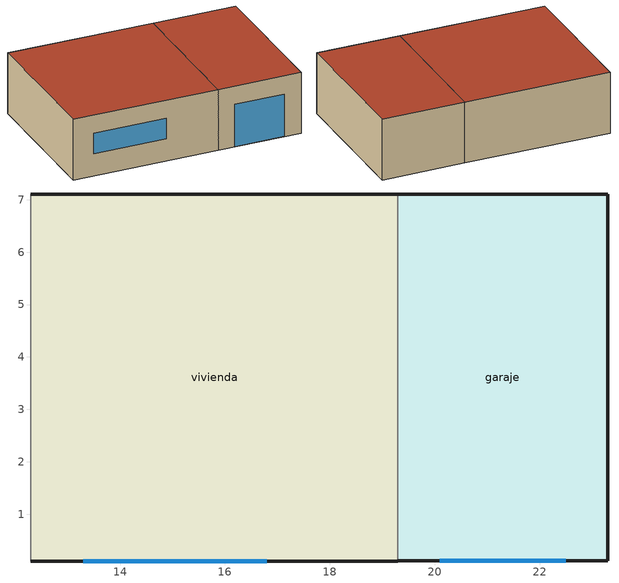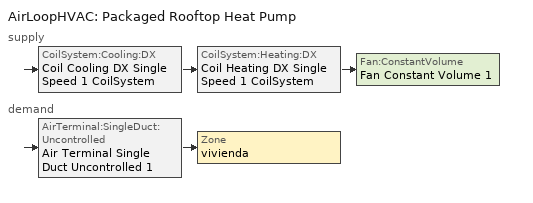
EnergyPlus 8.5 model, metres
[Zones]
garaje
 floor ground (CTE_Ref_Suelo_zona D): 23.3,7.11 23.3,0.11 19.3,0.11 19.3,7.11 z0
 wall outside (CTE_Ref_Muro Exterior_zona D): 19.3,0.11 23.3,0.11 23.3,7.11 19.3,7.11 z0:3
 wall to vivienda (CTE_Ref_Partición interior): 19.3,7.11 19.3,0.11 z0:3
 window (CTE_Ref_Huecos_zona D): 20.1,0.11 22.5,0.11 z0:2.1
 roof outside (CTE_Ref_Cubierta_zona D): 23.3,0.11 23.3,7.11 19.3,7.11 19.3,0.11 z3
vivienda
 floor ground (CTE_Ref_Suelo_zona D): 19.3,7.11 19.3,0.11 12.3,0.11 12.3,7.11 z0
 wall outside (CTE_Ref_Muro Exterior_zona D): 19.3,7.11 12.3,7.11 / 12.3,0.11 19.3,0.11 z0:3
 wall adiabatic (CTE_Ref_Muro Exterior_zona D): 12.3,7.11 12.3,0.11 z0:3
 window (CTE_Ref_Huecos_zona D): 13.3,0.11 16.8,0.11 z1.1:2.1
 roof outside (CTE_Ref_Cubierta_zona D): 19.3,0.11 19.3,7.11 12.3,7.11 12.3,0.11 z3
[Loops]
AirLoopHVAC 'Packaged Rooftop Heat Pump'
 supply: CoilSystem:Cooling:DX 'Coil Cooling DX Single Speed 1 CoilSystem' > CoilSystem:Heating:DX 'Coil Heating DX Single Speed 1 CoilSystem' > Fan:ConstantVolume 'Fan Constant Volume 1'
 demand: AirTerminal:SingleDuct:Uncontrolled 'Air Terminal Single Duct Uncontrolled 1' > Zone 'vivienda'
[Building]
CTE_Res_PLANTILLA: North Axis {deg}=0; Terrain=City; Loads Convergence Tolerance Value=0.04; Temperature Convergence Tolerance Value {deltaC}=0.4; Solar Distribution=FullExterior; Maximum Number of Warmup Days=25
[Site:Location]
D3_peninsula: Latitude {deg}=40.68; Longitude {deg}=-4.13; Time Zone {hr}=1; Elevation {m}=667
[SizingPeriod:DesignDay] Day of Month=15; Dry-Bulb Temperature Range Modifier Type=DefaultMultipliers; Humidity Condition Type=DewPoint; Barometric Pressure {Pa}=100965; Wind Speed {m/s}=2.8; Wind Direction {deg}=0; Rain Indicator=No; Snow Indicator=No; Solar Model Indicator=ASHRAEClearSky
Name | Month | Day Type | Maximum Dry-Bulb Temperature {C} | Daily Dry-Bulb Temperature Range {deltaC} | Wetbulb or DewPoint at Maximum Dry-Bulb {C} | Daylight Saving Time Indicator | Sky Clearness
Summer 99.6% Dry Bulb Temperature | 7 | SummerDesignDay | 34.1 | 12.6 | 10.7 | Yes | 1
Winter 0.4% Dry Bulb Temperature | 1 | WinterDesignDay | 6.7 | 9.8 | -4.9 | No | 0
[Site:GroundTemperature:BuildingSurface]
13.62, 13.62, 13.62, 13.62, 13.62, 13.62, 13.62, 13.62, 13.62, 13.62, 13.62, 13.62
[Material] Thermal Absorptance=0.6; Solar Absorptance=0.6; Visible Absorptance=0.6
Name | Roughness | Thickness {m} | Conductivity {W/m-K} | Density {kg/m3} | Specific Heat {J/kg-K}
0_Mobiliario_Residencial | MediumRough | 0.999998 | 1.00001 | 45 | 1200
CTE_Ref_Enlucido de yeso [1000 < d < 1300] | Rough | 0.015 | 0.57 | 1100 | 1000
CTE_Ref_Fábrica de ladrillo cerámico perforado de medio pie [80 mm < G <= 100 mm] | Rough | 0.115 | 0.5 | 900 | 1000
CTE_Ref_Fábrica de tabique cerámico de LH sencillo [40 mm < e < 60 mm] | Rough | 0.04 | 0.4 | 920 | 1000
CTE_Ref_FU entrevigado cerámico [h 250 mm] | Rough | 0.25 | 1.67 | 1660 | 1000
CTE_Ref_Hormigón con áridos ligeros [1600 < d < 1800] | Rough | 0.07 | 1.15 | 1700 | 1000
CTE_Ref_Mortero de cemento o cal para albañilería y para revoco o enlucido [1800 < d < 2000] | Rough | 0.015 | 1.3 | 1900 | 1000
CTE_Ref_Plaqueta o baldosa cerámica | Rough | 0.015 | 1 | 2000 | 800
Losa maciza de hormigón [d 2500 / h 200 mm] | Rough | 0.2 | 2.5 | 2500 | 1000
[Material:NoMass] Roughness=Smooth; Thermal Absorptance=0.6; Solar Absorptance=0.6; Visible Absorptance=0.6
Name | Thermal Resistance {m2-K/W}
Material Aislamiento Referencia Zona D_Cubiertas | 2.224
Material Aislamiento Referencia Zona D_Muros | 0.977
Material Aislamiento Referencia Zona D_Suelos | 1.764
[WindowMaterial:Shade]
CTE_Sombra_estacional_ventana: Solar Transmittance=0.7; Solar Reflectance=0.1; Visible Transmittance=0.7; Visible Reflectance=0.1; Infrared Hemispherical Emissivity=0.15; Infrared Transmittance=0.7; Thickness {m}=0.000999998; Conductivity {W/m-K}=0.1; Shade to Glass Distance {m}=0.05; Top Opening Multiplier=0; Bottom Opening Multiplier=0; Left-Side Opening Multiplier=0; Right-Side Opening Multiplier=0; Airflow Permeability=0.7
[WindowMaterial:SimpleGlazingSystem]
CTE_Ref_Vidrio_zona D_1.31: U-Factor {W/m2-K}=1.31; Solar Heat Gain Coefficient=0.75
[WindowProperty:ShadingControl]
sombra estacional_verano: Shading Type=ExteriorShade; Construction with Shading=CTE_Ref_Huecos_zona D_con_persiana; Shading Control Type=OnIfScheduleAllows; Schedule=CTER24B_SombraEstacional; Shading Control Is Scheduled=Yes; Glare Control Is Active=No
[Construction]
CTE_Ref_Cubierta_zona D: CTE_Ref_Plaqueta o baldosa cerámica, CTE_Ref_Mortero de cemento o cal para albañilería y para revoco o enlucido [1800 < d < 2000], Material Aislamiento Referencia Zona D_Cubiertas, CTE_Ref_Hormigón con áridos ligeros [1600 < d < 1800], CTE_Ref_FU entrevigado cerámico [h 250 mm]
CTE_Ref_Huecos_zona D: CTE_Ref_Vidrio_zona D_1.31
CTE_Ref_Huecos_zona D_con_persiana: CTE_Sombra_estacional_ventana, CTE_Ref_Vidrio_zona D_1.31
CTE_Ref_Muro Exterior_zona D: CTE_Ref_Mortero de cemento o cal para albañilería y para revoco o enlucido [1800 < d < 2000], CTE_Ref_Fábrica de ladrillo cerámico perforado de medio pie [80 mm < G <= 100 mm], Material Aislamiento Referencia Zona D_Muros, CTE_Ref_Fábrica de tabique cerámico de LH sencillo [40 mm < e < 60 mm], CTE_Ref_Enlucido de yeso [1000 < d < 1300]
CTE_Ref_Partición interior: CTE_Ref_Enlucido de yeso [1000 < d < 1300], CTE_Ref_Fábrica de tabique cerámico de LH sencillo [40 mm < e < 60 mm], CTE_Ref_Enlucido de yeso [1000 < d < 1300]
CTE_Ref_Suelo_zona D: Losa maciza de hormigón [d 2500 / h 200 mm], Material Aislamiento Referencia Zona D_Suelos, CTE_Ref_Mortero de cemento o cal para albañilería y para revoco o enlucido [1800 < d < 2000], CTE_Ref_Plaqueta o baldosa cerámica
CTE_Res_Mobiliario: 0_Mobiliario_Residencial
[Zone]
Name | Part of Total Floor Area
garaje | No
vivienda
[ZoneInfiltration:EffectiveLeakageArea] Schedule=CTER24B_HINF; Stack Coefficient=0.00029; Wind Coefficient=0.000231
Name | Zone | Effective Air Leakage Area {cm2}
CTE_ELA_#{ space.name } 1 | garaje | 437.969
CTE_ELA_#{ space.name } | vivienda | 477.319
[ZoneControl:Thermostat]
vivienda Thermostat: Zone or ZoneList=vivienda; Control Type Schedule=vivienda Thermostat Schedule; Control Object Type 1=ThermostatSetpoint:DualSetpoint; Control Name 1=Thermostat Setpoint Dual Setpoint 2
[ThermostatSetpoint:DualSetpoint]
Thermostat Setpoint Dual Setpoint 2: Heating Setpoint Temperature Schedule=CTER24B_TCAL; Cooling Setpoint Temperature Schedule=CTER24B_TREF
[ZoneVentilation:DesignFlowRate]
Zone Ventilation Design Flow Rate 1: Zone or ZoneList=vivienda; Schedule=CTER24B_HVEN; Design Flow Rate Calculation Method=AirChanges/Hour; Design Flow Rate {m3/s}=0; Flow Rate per Zone Floor Area {m3/s-m2}=0; Flow Rate per Person {m3/s-person}=0; Air Changes per Hour {1/hr}=4; Ventilation Type=Natural; Fan Pressure Rise {Pa}=0; Fan Total Efficiency=1; Constant Term Coefficient=1; Temperature Term Coefficient=0; Velocity Term Coefficient=0; Velocity Squared Term Coefficient=0; Minimum Indoor Temperature {C}=-100; Maximum Indoor Temperature {C}=100; Delta Temperature {deltaC}=-100; Minimum Outdoor Temperature {C}=-100; Maximum Outdoor Temperature {C}=100; Maximum Wind Speed {m/s}=40
[AirTerminal:SingleDuct:Uncontrolled]
Air Terminal Single Duct Uncontrolled 1: Availability Schedule=Always On Discrete; Maximum Air Flow Rate {m3/s}=AutoSize
[Zone equipment]
vivienda: Air Terminal Single Duct Uncontrolled 1
[Sizing:Zone]
vivienda: Zone Cooling Design Supply Air Temperature Input Method=SupplyAirTemperature; Zone Cooling Design Supply Air Temperature {C}=14; Zone Cooling Design Supply Air Temperature Difference {deltaC}=11.11; Zone Heating Design Supply Air Temperature Input Method=SupplyAirTemperature; Zone Heating Design Supply Air Temperature {C}=40; Zone Heating Design Supply Air Temperature Difference {deltaC}=11.11; Zone Cooling Design Supply Air Humidity Ratio {kgWater/kgDryAir}=0.0085; Zone Heating Design Supply Air Humidity Ratio {kgWater/kgDryAir}=0.008; Design Specification Outdoor Air Object=CTER24B_DVEN; Cooling Design Air Flow Method=DesignDay; Cooling Design Air Flow Rate {m3/s}=0; Cooling Minimum Air Flow per Zone Floor Area {m3/s-m2}=0.000762; Cooling Minimum Air Flow {m3/s}=0; Cooling Minimum Air Flow Fraction=0; Heating Design Air Flow Method=DesignDay; Heating Design Air Flow Rate {m3/s}=0; Heating Maximum Air Flow per Zone Floor Area {m3/s-m2}=0.002032; Heating Maximum Air Flow {m3/s}=0.141576; Heating Maximum Air Flow Fraction=0.3; Design Specification Zone Air Distribution Object=vivienda Design Spec Zone Air Dist; Account for Dedicated Outdoor Air System=No
[DesignSpecification:ZoneAirDistribution]
vivienda Design Spec Zone Air Dist: Zone Air Distribution Effectiveness in Cooling Mode=1; Zone Air Distribution Effectiveness in Heating Mode=1
[DesignSpecification:OutdoorAir]
CTER24B_DVEN: Outdoor Air Method=Sum; Outdoor Air Flow per Person {m3/s-person}=0; Outdoor Air Flow per Zone Floor Area {m3/s-m2}=0; Outdoor Air Flow per Zone {m3/s}=0; Outdoor Air Flow Air Changes per Hour {1/hr}=4; Outdoor Air Flow Rate Fraction Schedule=CTER24B_HVEN
[AirLoopHVAC]
Packaged Rooftop Heat Pump: Design Supply Air Flow Rate {m3/s}=AutoSize
[Sizing:System]
Packaged Rooftop Heat Pump: Type of Load to Size On=Sensible; Design Outdoor Air Flow Rate {m3/s}=Autosize; Central Heating Maximum System Air Flow Ratio=1; Preheat Design Temperature {C}=7; Preheat Design Humidity Ratio {kgWater/kgDryAir}=0.008; Precool Design Temperature {C}=12.8; Precool Design Humidity Ratio {kgWater/kgDryAir}=0.008; Central Cooling Design Supply Air Temperature {C}=12.8; Central Heating Design Supply Air Temperature {C}=40; Type of Zone Sum to Use=NonCoincident; 100% Outdoor Air in Cooling=Yes; 100% Outdoor Air in Heating=Yes; Central Cooling Design Supply Air Humidity Ratio {kgWater/kgDryAir}=0.0085; Central Heating Design Supply Air Humidity Ratio {kgWater/kgDryAir}=0.008; Cooling Supply Air Flow Rate Method=DesignDay; Cooling Supply Air Flow Rate {m3/s}=0; Cooling Supply Air Flow Rate Per Floor Area {m3/s-m2}=0.00996765; Cooling Fraction of Autosized Cooling Supply Air Flow Rate=1; Cooling Supply Air Flow Rate Per Unit Cooling Capacity {m3/s-W}=3.94755e-05; Heating Supply Air Flow Rate Method=DesignDay; Heating Supply Air Flow Rate {m3/s}=0; Heating Supply Air Flow Rate Per Floor Area {m3/s-m2}=0.00996765; Heating Fraction of Autosized Heating Supply Air Flow Rate=1; Heating Fraction of Autosized Cooling Supply Air Flow Rate=1; Heating Supply Air Flow Rate Per Unit Heating Capacity {m3/s-W}=3.15882e-05; System Outdoor Air Method=ZoneSum; Zone Maximum Outdoor Air Fraction=1; Cooling Design Capacity Method=CoolingDesignCapacity; Cooling Design Capacity {W}=Autosize; Cooling Design Capacity Per Floor Area {W/m2}=234.7; Fraction of Autosized Cooling Design Capacity=1; Heating Design Capacity Method=HeatingDesignCapacity; Heating Design Capacity {W}=Autosize; Heating Design Capacity Per Floor Area {W/m2}=157; Fraction of Autosized Heating Design Capacity=1; Central Cooling Capacity Control Method=OnOff
[AvailabilityManager:Scheduled]
Packaged Rooftop Heat Pump Availability Manager: Schedule=Always On Discrete
[CoilSystem:Cooling:DX]
Coil Cooling DX Single Speed 1 CoilSystem: Availability Schedule=Always On Discrete; Cooling Coil=Coil Cooling DX Single Speed 1
[SetpointManager:MixedAir] Control Variable=Temperature
Node 10 OS Default SPM; Node 11 OS Default SPM
[Coil:Cooling:DX:SingleSpeed]
Coil Cooling DX Single Speed 1: Availability Schedule=Always On Discrete; Gross Rated Total Cooling Capacity {W}=Autosize; Gross Rated Sensible Heat Ratio=Autosize; Gross Rated Cooling COP {W/W}=3; Rated Air Flow Rate {m3/s}=Autosize; Rated Evaporator Fan Power Per Volume Flow Rate {W/(m3/s)}=773.3; Total Cooling Capacity Function of Temperature Curve=Curve Biquadratic 1; Total Cooling Capacity Function of Flow Fraction Curve=Curve Quadratic 1; Energy Input Ratio Function of Temperature Curve=Curve Biquadratic 2; Energy Input Ratio Function of Flow Fraction Curve=Curve Quadratic 2; Part Load Fraction Correlation Curve=Curve Quadratic 3; Condenser Type=AirCooled; Evaporative Condenser Effectiveness=0; Crankcase Heater Capacity {W}=0; Maximum Outdoor Dry-Bulb Temperature for Crankcase Heater Operation {C}=0; Basin Heater Capacity {W/K}=0; Basin Heater Setpoint Temperature {C}=10
[CoilSystem:Heating:DX]
Coil Heating DX Single Speed 1 CoilSystem: Availability Schedule=Always On Discrete; Heating Coil=Coil Heating DX Single Speed 1
[Coil:Heating:DX:SingleSpeed]
Coil Heating DX Single Speed 1: Availability Schedule=Always On Discrete; Gross Rated Heating Capacity {W}=Autosize; Gross Rated Heating COP {W/W}=5; Rated Air Flow Rate {m3/s}=Autosize; Rated Supply Fan Power Per Volume Flow Rate {W/(m3/s)}=773.3; Heating Capacity Function of Temperature Curve=Curve Cubic 1; Heating Capacity Function of Flow Fraction Curve=Curve Cubic 2; Energy Input Ratio Function of Temperature Curve=Curve Cubic 3; Energy Input Ratio Function of Flow Fraction Curve=Curve Quadratic 4; Part Load Fraction Correlation Curve=Curve Quadratic 5; Minimum Outdoor Dry-Bulb Temperature for Compressor Operation {C}=-8; Maximum Outdoor Dry-Bulb Temperature for Defrost Operation {C}=5; Crankcase Heater Capacity {W}=0; Maximum Outdoor Dry-Bulb Temperature for Crankcase Heater Operation {C}=10; Defrost Strategy=Resistive; Defrost Control=Timed; Defrost Time Period Fraction=0.166667; Resistive Defrost Heater Capacity {W}=2000
[Fan:ConstantVolume]
Fan Constant Volume 1: Availability Schedule=Always On Discrete; Fan Total Efficiency=0.7; Pressure Rise {Pa}=500; Maximum Flow Rate {m3/s}=AutoSize; Motor Efficiency=0.9; Motor In Airstream Fraction=1
[SetpointManager:SingleZone:Reheat]
Setpoint Manager Single Zone Reheat 1: Control Variable=Temperature; Minimum Supply Air Temperature {C}=-99; Maximum Supply Air Temperature {C}=99; Control Zone=vivienda
[InternalMass]
vivienda Internal Mass 1: Construction=CTE_Res_Mobiliario; Zone=vivienda; Surface Area {m2}=49
[ZoneAirBalance:OutdoorAir] Air Balance Method=Quadrature; Induced Outdoor Air Due to Unbalanced Duct Leakage {m3/s}=0; Induced Outdoor Air Schedule=CTER24B_HINF
Name | Zone
vivienda OutdoorAir Balance | vivienda
garaje OutdoorAir Balance | garaje
[Schedule:Compact]
vivienda Thermostat Schedule: Through: 12/31, For: AllDays, Until: 24:00, 4
[Schedule:Day:Interval]
Schedule Day 13; Schedule Day 11: No, 07:00, 17, 23:00, 20, 24:00, 17
Schedule Day 12: No, 24:00, -50
Schedule Day 10; Schedule Day 14: No, 24:00, 23.5
Schedule Day 17; Schedule Day 15: No, 24:00, 99
Schedule Day 16: No, 07:00, 27, 15:00, 99, 23:00, 25, 24:00, 27
Dia de verano 1: No, 08:00, 1, 24:00, 0.1575
Dia tipo de invierno 1; Dia tipo invierno 1: No, 24:00, 0.1575
Schedule Day 18; Schedule Day 25: No, 24:00, 1
Schedule Day 19; Schedule Day 23: No, 24:00, 0.3
Schedule Day 24; Schedule Day 26: No, 24:00, 0
[Schedule:Week:Daily]
Schedule:Week:Daily {fe5e45e3-58ef-43c8-8899-d9d626bd9517}: Schedule Day 10, Schedule Day 13, Schedule Day 13, Schedule Day 13, Schedule Day 13, Schedule Day 13, Schedule Day 13, Schedule Day 10, Schedule Day 10, Schedule Day 10, Schedule Day 10, Schedule Day 10
Schedule:Week:Daily {575f0fb0-4541-49ec-86c6-bffbf3a35463}: Schedule Day 13, Schedule Day 13, Schedule Day 13, Schedule Day 13, Schedule Day 13, Schedule Day 13, Schedule Day 13, Schedule Day 10, Schedule Day 10, Schedule Day 10, Schedule Day 10, Schedule Day 10
Schedule:Week:Daily {d68d921c-7f6f-4c74-8f5a-176c7a00d2c0}: Schedule Day 13, Schedule Day 13, Schedule Day 13, Schedule Day 13, Schedule Day 13, Schedule Day 12, Schedule Day 12, Schedule Day 10, Schedule Day 10, Schedule Day 10, Schedule Day 10, Schedule Day 10
Schedule:Week:Daily {567e47a8-5976-4180-87c8-64e3a724f7a9}: Schedule Day 12, Schedule Day 12, Schedule Day 12, Schedule Day 12, Schedule Day 12, Schedule Day 12, Schedule Day 12, Schedule Day 10, Schedule Day 10, Schedule Day 10, Schedule Day 10, Schedule Day 10
Schedule:Week:Daily {5ff02e68-7567-4c0b-ba32-7f9868d7797b}: Schedule Day 12, Schedule Day 11, Schedule Day 11, Schedule Day 11, Schedule Day 11, Schedule Day 11, Schedule Day 11, Schedule Day 10, Schedule Day 10, Schedule Day 10, Schedule Day 10, Schedule Day 10
Schedule:Week:Daily {237a2218-219a-4208-a01c-66e4e569ee44}: Schedule Day 11, Schedule Day 11, Schedule Day 11, Schedule Day 11, Schedule Day 11, Schedule Day 11, Schedule Day 11, Schedule Day 10, Schedule Day 10, Schedule Day 10, Schedule Day 10, Schedule Day 10
Schedule:Week:Daily {3be46c9b-b24d-4610-bba0-860c575393fa}: Schedule Day 14, Schedule Day 17, Schedule Day 17, Schedule Day 17, Schedule Day 17, Schedule Day 17, Schedule Day 17, Schedule Day 14, Schedule Day 14, Schedule Day 14, Schedule Day 14, Schedule Day 14
Schedule:Week:Daily {2ce2ef8f-457b-4952-b3ce-6c966174764e}: Schedule Day 17, Schedule Day 17, Schedule Day 17, Schedule Day 17, Schedule Day 17, Schedule Day 17, Schedule Day 17, Schedule Day 14, Schedule Day 14, Schedule Day 14, Schedule Day 14, Schedule Day 14
Schedule:Week:Daily {a7a64bb9-9009-4ac2-90f4-86940b8f24db}: Schedule Day 17, Schedule Day 17, Schedule Day 17, Schedule Day 17, Schedule Day 17, Schedule Day 16, Schedule Day 16, Schedule Day 14, Schedule Day 14, Schedule Day 14, Schedule Day 14, Schedule Day 14
Schedule:Week:Daily {fc21fa21-92ab-432d-8b9b-7da93b11159a}: Schedule Day 16, Schedule Day 16, Schedule Day 16, Schedule Day 16, Schedule Day 16, Schedule Day 16, Schedule Day 16, Schedule Day 14, Schedule Day 14, Schedule Day 14, Schedule Day 14, Schedule Day 14
Schedule:Week:Daily {ca539e75-6b38-45a2-b75a-93db0b563165}: Schedule Day 16, Schedule Day 15, Schedule Day 15, Schedule Day 15, Schedule Day 15, Schedule Day 15, Schedule Day 15, Schedule Day 14, Schedule Day 14, Schedule Day 14, Schedule Day 14, Schedule Day 14
Schedule:Week:Daily {6ac16dca-3c3c-4629-91ee-f9eace8b2b54}: Schedule Day 15, Schedule Day 15, Schedule Day 15, Schedule Day 15, Schedule Day 15, Schedule Day 15, Schedule Day 15, Schedule Day 14, Schedule Day 14, Schedule Day 14, Schedule Day 14, Schedule Day 14
Schedule:Week:Daily {31d51069-103c-4bff-adb1-4829ed88bba3}: Schedule Day 18, Schedule Day 18, Schedule Day 18, Schedule Day 18, Schedule Day 18, Schedule Day 18, Schedule Day 18, Schedule Day 18, Schedule Day 18, Schedule Day 18, Schedule Day 18, Schedule Day 18
Schedule:Week:Daily {94a757ea-5c05-4412-97c3-ab0092ade7d5}: Schedule Day 19, Dia tipo invierno 1, Dia tipo invierno 1, Dia tipo invierno 1, Dia tipo invierno 1, Dia tipo invierno 1, Dia tipo invierno 1, Schedule Day 19, Schedule Day 19, Schedule Day 19, Schedule Day 19, Schedule Day 19
Schedule:Week:Daily {61848aeb-76e3-4629-9c9c-436ab239e036}: Dia tipo invierno 1, Dia tipo invierno 1, Dia tipo invierno 1, Dia tipo invierno 1, Dia tipo invierno 1, Dia tipo invierno 1, Dia tipo invierno 1, Schedule Day 19, Schedule Day 19, Schedule Day 19, Schedule Day 19, Schedule Day 19
Schedule:Week:Daily {dab4d634-ab5c-41e8-9afb-cbf9acfb1bf9}: Dia tipo invierno 1, Dia tipo invierno 1, Dia tipo invierno 1, Dia tipo invierno 1, Dia tipo invierno 1, Dia de verano 1, Dia de verano 1, Schedule Day 19, Schedule Day 19, Schedule Day 19, Schedule Day 19, Schedule Day 19
Schedule:Week:Daily {8f88a986-359d-44e1-9345-712ae7d75db1}: Dia de verano 1, Dia de verano 1, Dia de verano 1, Dia de verano 1, Dia de verano 1, Dia de verano 1, Dia de verano 1, Schedule Day 19, Schedule Day 19, Schedule Day 19, Schedule Day 19, Schedule Day 19
Schedule:Week:Daily {f8e5f4fa-830c-4fab-810b-049544ebbdaa}: Dia de verano 1, Dia tipo de invierno 1, Dia tipo de invierno 1, Dia tipo de invierno 1, Dia tipo de invierno 1, Dia tipo de invierno 1, Dia tipo de invierno 1, Schedule Day 19, Schedule Day 19, Schedule Day 19, Schedule Day 19, Schedule Day 19
Schedule:Week:Daily {9e79c782-32d2-4f18-a684-67358b3d0c43}: Dia tipo de invierno 1, Dia tipo de invierno 1, Dia tipo de invierno 1, Dia tipo de invierno 1, Dia tipo de invierno 1, Dia tipo de invierno 1, Dia tipo de invierno 1, Schedule Day 19, Schedule Day 19, Schedule Day 19, Schedule Day 19, Schedule Day 19
Schedule:Week:Daily {a2865a0a-00fe-4f8c-bcf0-e80ada79f94a}: Schedule Day 23, Schedule Day 26, Schedule Day 26, Schedule Day 26, Schedule Day 26, Schedule Day 26, Schedule Day 26, Schedule Day 23, Schedule Day 23, Schedule Day 23, Schedule Day 23, Schedule Day 23
Schedule:Week:Daily {1cb4cefa-73b6-44c6-8798-ce69b85bf03d}: Schedule Day 26, Schedule Day 26, Schedule Day 26, Schedule Day 26, Schedule Day 26, Schedule Day 26, Schedule Day 26, Schedule Day 23, Schedule Day 23, Schedule Day 23, Schedule Day 23, Schedule Day 23
Schedule:Week:Daily {dfbf68dc-116c-41b7-8496-75a26e701ce1}: Schedule Day 26, Schedule Day 26, Schedule Day 26, Schedule Day 26, Schedule Day 26, Schedule Day 25, Schedule Day 25, Schedule Day 23, Schedule Day 23, Schedule Day 23, Schedule Day 23, Schedule Day 23
Schedule:Week:Daily {4991c7fa-a5b5-4a5a-a5bb-64315fa318ca}: Schedule Day 25, Schedule Day 25, Schedule Day 25, Schedule Day 25, Schedule Day 25, Schedule Day 25, Schedule Day 25, Schedule Day 23, Schedule Day 23, Schedule Day 23, Schedule Day 23, Schedule Day 23
Schedule:Week:Daily {0b2b4482-0d18-417f-a81e-0b27357215cc}: Schedule Day 25, Schedule Day 24, Schedule Day 24, Schedule Day 24, Schedule Day 24, Schedule Day 24, Schedule Day 24, Schedule Day 23, Schedule Day 23, Schedule Day 23, Schedule Day 23, Schedule Day 23
Schedule:Week:Daily {31342141-7eee-4ae4-b227-c40c8bbd7b2a}: Schedule Day 24, Schedule Day 24, Schedule Day 24, Schedule Day 24, Schedule Day 24, Schedule Day 24, Schedule Day 24, Schedule Day 23, Schedule Day 23, Schedule Day 23, Schedule Day 23, Schedule Day 23
[Schedule:Year]
CTER24B_TCAL: Schedule:Week:Daily {fe5e45e3-58ef-43c8-8899-d9d626bd9517}, 1, 1, 1, 6, Schedule:Week:Daily {575f0fb0-4541-49ec-86c6-bffbf3a35463}, 1, 7, 5, 26, Schedule:Week:Daily {d68d921c-7f6f-4c74-8f5a-176c7a00d2c0}, 5, 27, 6, 2, Schedule:Week:Daily {567e47a8-5976-4180-87c8-64e3a724f7a9}, 6, 3, 9, 29, Schedule:Week:Daily {5ff02e68-7567-4c0b-ba32-7f9868d7797b}, 9, 30, 10, 6, Schedule:Week:Daily {237a2218-219a-4208-a01c-66e4e569ee44}, 10, 7, 12, 31
CTER24B_TREF: Schedule:Week:Daily {3be46c9b-b24d-4610-bba0-860c575393fa}, 1, 1, 1, 6, Schedule:Week:Daily {2ce2ef8f-457b-4952-b3ce-6c966174764e}, 1, 7, 5, 26, Schedule:Week:Daily {a7a64bb9-9009-4ac2-90f4-86940b8f24db}, 5, 27, 6, 2, Schedule:Week:Daily {fc21fa21-92ab-432d-8b9b-7da93b11159a}, 6, 3, 9, 29, Schedule:Week:Daily {ca539e75-6b38-45a2-b75a-93db0b563165}, 9, 30, 10, 6, Schedule:Week:Daily {6ac16dca-3c3c-4629-91ee-f9eace8b2b54}, 10, 7, 12, 31
CTER24B_HINF: Schedule:Week:Daily {31d51069-103c-4bff-adb1-4829ed88bba3}, 1, 1, 12, 31
CTER24B_HVEN: Schedule:Week:Daily {94a757ea-5c05-4412-97c3-ab0092ade7d5}, 1, 1, 1, 6, Schedule:Week:Daily {61848aeb-76e3-4629-9c9c-436ab239e036}, 1, 7, 5, 26, Schedule:Week:Daily {dab4d634-ab5c-41e8-9afb-cbf9acfb1bf9}, 5, 27, 6, 2, Schedule:Week:Daily {8f88a986-359d-44e1-9345-712ae7d75db1}, 6, 3, 9, 29, Schedule:Week:Daily {f8e5f4fa-830c-4fab-810b-049544ebbdaa}, 9, 30, 10, 6, Schedule:Week:Daily {9e79c782-32d2-4f18-a684-67358b3d0c43}, 10, 7, 12, 31
CTER24B_SombraEstacional: Schedule:Week:Daily {a2865a0a-00fe-4f8c-bcf0-e80ada79f94a}, 1, 1, 1, 6, Schedule:Week:Daily {1cb4cefa-73b6-44c6-8798-ce69b85bf03d}, 1, 7, 5, 26, Schedule:Week:Daily {dfbf68dc-116c-41b7-8496-75a26e701ce1}, 5, 27, 6, 2, Schedule:Week:Daily {4991c7fa-a5b5-4a5a-a5bb-64315fa318ca}, 6, 3, 9, 29, Schedule:Week:Daily {0b2b4482-0d18-417f-a81e-0b27357215cc}, 9, 30, 10, 6, Schedule:Week:Daily {31342141-7eee-4ae4-b227-c40c8bbd7b2a}, 10, 7, 12, 31
[Schedule:Constant]
Always On Discrete: Hourly Value=1
[Curve:Biquadratic] Minimum Value of x {BasedOnField A2}=17; Maximum Value of x {BasedOnField A2}=22; Minimum Value of y {BasedOnField A3}=13; Maximum Value of y {BasedOnField A3}=46
Name | Coefficient1 Constant | Coefficient2 x | Coefficient3 x**2 | Coefficient4 y | Coefficient5 y**2 | Coefficient6 x*y
Curve Biquadratic 1 | 0.942588 | 0.00954335 | 0.00068377 | -0.0110427 | 5.249e-06 | -9.72e-06
Curve Biquadratic 2 | 0.342414 | 0.034885 | -0.0006237 | 0.00497722 | 0.000437951 | -0.000728028
[Curve:Quadratic]
Name | Coefficient1 Constant | Coefficient2 x | Coefficient3 x**2 | Minimum Value of x {BasedOnField A2} | Maximum Value of x {BasedOnField A2}
Curve Quadratic 1 | 0.8 | 0.2 | 0 | 0.5 | 1.5
Curve Quadratic 2 | 1.1552 | -0.1808 | 0.0256 | 0.5 | 1.5
Curve Quadratic 3 | 0.85 | 0.15 | 0 | 0 | 1
Curve Quadratic 4 | 1.3824 | -0.4336 | 0.0512 | 0 | 1
Curve Quadratic 5 | 0.75 | 0.25 | 0 | 0 | 1
[Curve:Cubic]
Name | Coefficient1 Constant | Coefficient2 x | Coefficient3 x**2 | Coefficient4 x**3 | Minimum Value of x {BasedOnField A2} | Maximum Value of x {BasedOnField A2}
Curve Cubic 1 | 0.758746 | 0.027626 | 0.000148716 | 3.4992e-06 | -20 | 20
Curve Cubic 2 | 0.84 | 0.16 | 0 | 0 | 0.5 | 1.5
Curve Cubic 3 | 1.19248 | -0.0300438 | 0.00103745 | -2.3328e-05 | -20 | 20
